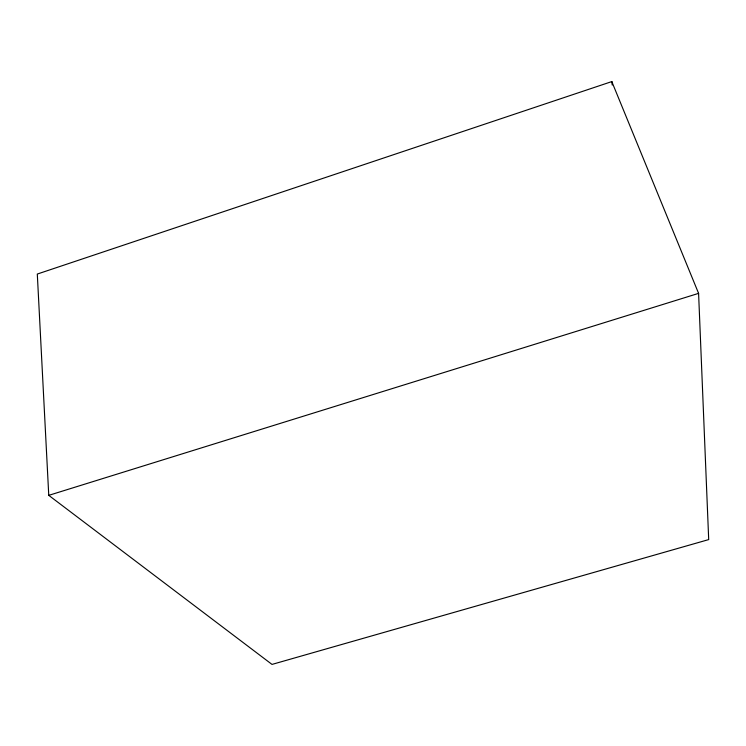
<?xml version="1.0" encoding="UTF-8"?>
<svg xmlns="http://www.w3.org/2000/svg" width="746" height="746" viewBox="0 0 746 746"><rect width="100%" height="100%" fill="white"/><g stroke="black" fill="none" stroke-linecap="round" stroke-linejoin="round"><path stroke-width="1.12" d="M611.804 81.584L37.3 274.052L48.76 495.353L272.01 664.416L708.7 539.591L698.592 293.365L611.804 81.584L612.233 85.044M48.76 495.353L698.592 293.365"/></g></svg>
